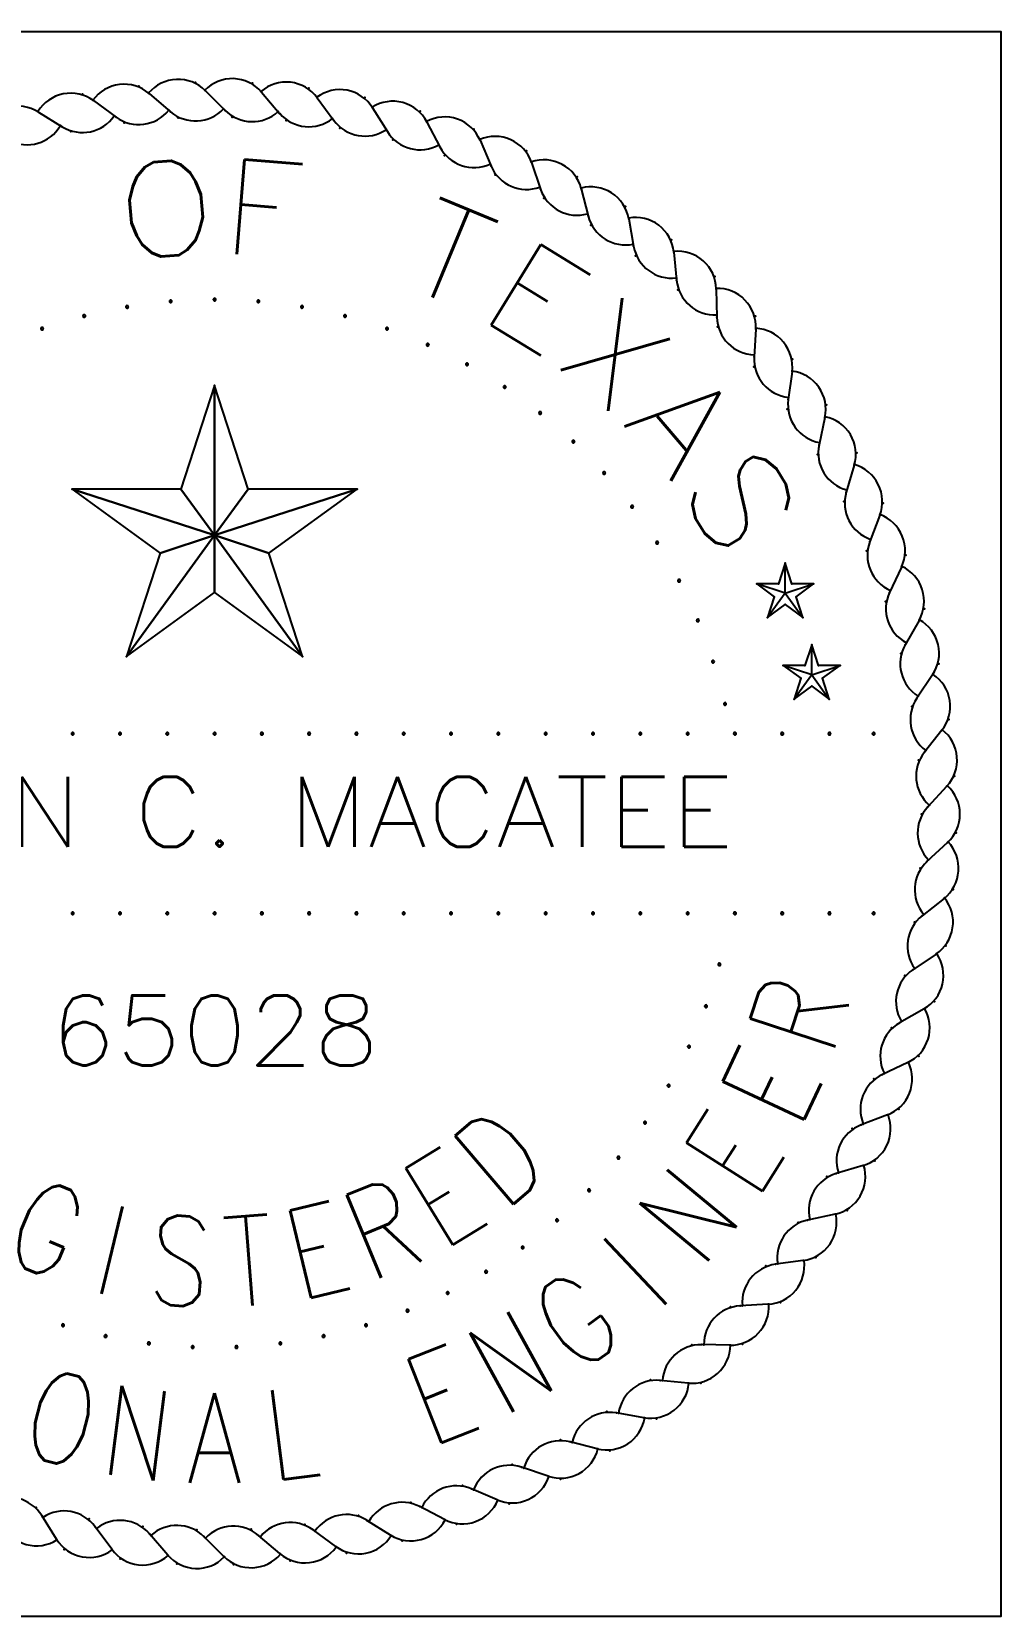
# Model space of a CAD drawing. Header units: inches. Extents: x 0 to 5400, y 0 to 3454.
# Drawn here: x 4148.8 to 4314.6, y 378.6 to 649.7 of the extents above; entities that cross this region are included whole.
import ezdxf
from ezdxf.enums import TextEntityAlignment as Align

# ---------------------------------------------------------------- set-up
doc = ezdxf.new("R2010")
doc.units = ezdxf.units.IN
doc.header["$MEASUREMENT"] = 0
doc.layers.add('SHEET', color=4, linetype='Continuous')
doc.styles.add('ROMANS', font='romans')
doc.styles.add('SIMPLEX', font='simplex')

msp = doc.modelspace()

# ---------------------------------------------------------------- linework, layer by layer
at = {"layer": 'SHEET', "color": 1, "linetype": 'Continuous'}
for p, q in [((4159.37, 637.91), (4163.23, 635.08)), ((4168.89, 639.13), (4172.53, 636.01)), ((4178.49, 639.62), (4181.88, 636.23)), ((4188.09, 639.37), (4191.21, 635.73)), ((4197.65, 638.39), (4200.48, 634.53)), ((4149.96, 635.96), (4154.03, 633.43)), ((4207.11, 636.68), (4209.63, 632.61)), ((4216.4, 634.25), (4218.61, 630)), ((4225.48, 631.12), (4227.36, 626.71)), ((4234.3, 627.3), (4235.83, 622.76)), ((4242.8, 622.82), (4243.98, 618.17)), ((4250.93, 617.7), (4251.75, 612.98)), ((4258.64, 611.97), (4259.1, 607.2)), ((4265.89, 605.67), (4265.99, 600.88)), ((4272.64, 598.83), (4272.37, 594.05)), ((4278.85, 591.5), (4278.21, 586.75)), ((4284.48, 583.71), (4283.47, 579.02)), ((4289.49, 575.52), (4288.13, 570.92)), ((4293.86, 566.96), (4292.15, 562.48)), ((4277.67, 558.76), (4276.52, 555.22)), ((4277.67, 553.63), (4277.67, 558.76)), ((4278.82, 555.22), (4277.67, 558.76)), ((4297.57, 558.1), (4295.52, 553.76)), ((4277.67, 553.63), (4272.8, 555.22)), ((4276.52, 555.22), (4272.8, 555.22)), ((4272.8, 555.22), (4275.81, 553.03)), ((4277.67, 553.63), (4274.66, 549.49)), ((4277.67, 553.63), (4282.54, 555.22)), ((4277.67, 553.63), (4280.68, 549.49)), ((4282.54, 555.22), (4278.82, 555.22)), ((4279.53, 553.03), (4282.54, 555.22)), ((4275.81, 553.03), (4274.66, 549.49)), ((4274.66, 549.49), (4277.67, 551.67)), ((4277.67, 551.67), (4280.68, 549.49)), ((4280.68, 549.49), (4279.53, 553.03)), ((4300.58, 548.97), (4298.21, 544.81)), ((4282.21, 544.79), (4281.06, 541.25)), ((4282.21, 539.67), (4282.21, 544.79)), ((4283.36, 541.25), (4282.21, 544.79)), ((4282.21, 539.67), (4277.33, 541.25)), ((4277.33, 541.25), (4280.34, 539.06)), ((4281.06, 541.25), (4277.33, 541.25)), ((4282.21, 539.67), (4279.19, 535.52)), ((4282.21, 539.67), (4287.08, 541.25)), ((4282.21, 539.67), (4285.22, 535.52)), ((4287.08, 541.25), (4283.36, 541.25)), ((4284.07, 539.06), (4287.08, 541.25)), ((4302.89, 539.65), (4300.2, 535.67)), ((4280.34, 539.06), (4279.19, 535.52)), ((4279.19, 535.52), (4282.21, 537.71)), ((4282.21, 537.71), (4285.22, 535.52)), ((4285.22, 535.52), (4284.07, 539.06)), ((4304.47, 530.17), (4301.49, 526.41)), ((4305.33, 520.6), (4302.07, 517.08)), ((4305.45, 510.99), (4301.93, 507.74)), ((4304.84, 501.41), (4301.08, 498.43)), ((4303.49, 491.89), (4299.52, 489.21)), ((4301.42, 482.51), (4297.25, 480.14)), ((4298.64, 473.32), (4294.3, 471.27)), ((4295.16, 464.36), (4290.68, 462.65)), ((4291, 455.7), (4286.41, 454.34)), ((4286.2, 447.38), (4281.51, 446.37)), ((4280.77, 439.45), (4276.02, 438.81)), ((4274.75, 431.96), (4269.97, 431.68)), ((4268.18, 424.95), (4263.39, 425.05)), ((4261.09, 418.47), (4256.32, 418.93)), ((4253.52, 412.55), (4248.8, 413.37)), ((4245.52, 407.23), (4240.88, 408.41)), ((4237.14, 402.53), (4232.6, 404.06)), ((4228.42, 398.49), (4224.01, 400.37)), ((4219.42, 395.13), (4215.17, 397.34)), ((4153.04, 391.74), (4150.52, 395.82)), ((4162.5, 390.03), (4159.67, 393.9)), ((4200.79, 390.52), (4196.92, 393.35)), ((4210.19, 392.47), (4206.12, 394.99)), ((4172.06, 389.05), (4168.94, 392.69)), ((4181.66, 388.81), (4178.27, 392.2)), ((4191.26, 389.3), (4187.62, 392.42))]:
    msp.add_line(p, q, dxfattribs=at)
at = {"layer": 'SHEET', "color": 4, "linetype": 'Continuous'}
for p, q in [((4180.08, 589.14), (4174.32, 571.44)), ((4185.83, 571.44), (4180.08, 589.14)), ((4180.08, 563.53), (4180.08, 589.14)), ((4155.71, 571.44), (4170.77, 560.5)), ((4174.32, 571.44), (4155.71, 571.44)), ((4180.08, 563.53), (4155.71, 571.44)), ((4174.32, 571.44), (4180.08, 563.53)), ((4185.83, 571.44), (4180.08, 563.53)), ((4180.08, 563.53), (4204.44, 571.44)), ((4204.44, 571.44), (4185.83, 571.44)), ((4189.38, 560.5), (4204.44, 571.44)), ((4180.08, 563.53), (4165.02, 542.8)), ((4170.77, 560.5), (4180.08, 563.53)), ((4180.08, 553.74), (4180.08, 563.53)), ((4189.38, 560.5), (4180.08, 563.53)), ((4180.08, 563.53), (4195.13, 542.8)), ((4170.77, 560.5), (4165.02, 542.8)), ((4195.13, 542.8), (4189.38, 560.5)), ((4165.02, 542.8), (4180.08, 553.74)), ((4180.08, 553.74), (4195.13, 542.8))]:
    msp.add_line(p, q, dxfattribs=at)
at = {"layer": 'SHEET', "color": 20, "linetype": 'Continuous', "flags": 128}
msp.add_lwpolyline([(4041.33, 649.7), (4041.33, 378.57), (4314.64, 378.57), (4314.64, 649.7), (4041.33, 649.7)], close=True, dxfattribs=at)
at = {"layer": 'SHEET', "color": 1, "linetype": 'Continuous', "flags": 128}
for points in [[(4164.91, 602.62), (4164.91, 602.62, 0.414214), (4165.12, 602.41), (4165.12, 602.41, 0.414214), (4165.34, 602.62), (4165.34, 602.62, 0.414214), (4165.12, 602.84), (4165.12, 602.84, 0.414214), (4164.91, 602.62), (4164.91, 602.62)], [(4172.36, 603.56), (4172.36, 603.56, 0.414214), (4172.57, 603.35), (4172.57, 603.35, 0.414214), (4172.79, 603.56), (4172.79, 603.56, 0.414214), (4172.57, 603.78), (4172.57, 603.78, 0.414214), (4172.36, 603.56), (4172.36, 603.56)], [(4179.86, 603.88), (4179.86, 603.88, 0.414214), (4180.08, 603.66), (4180.08, 603.66, 0.414214), (4180.29, 603.88), (4180.29, 603.88, 0.414214), (4180.08, 604.09), (4180.08, 604.09, 0.414214), (4179.86, 603.88), (4179.86, 603.88)], [(4187.36, 603.56), (4187.36, 603.56, 0.414214), (4187.58, 603.35), (4187.58, 603.35, 0.414214), (4187.79, 603.56), (4187.79, 603.56, 0.414214), (4187.58, 603.78), (4187.58, 603.78, 0.414214), (4187.36, 603.56), (4187.36, 603.56)], [(4194.81, 602.62), (4194.81, 602.62, 0.414214), (4195.03, 602.41), (4195.03, 602.41, 0.414214), (4195.24, 602.62), (4195.24, 602.62, 0.414214), (4195.03, 602.84), (4195.03, 602.84, 0.414214), (4194.81, 602.62), (4194.81, 602.62)], [(4157.56, 601.06), (4157.56, 601.06, 0.414214), (4157.78, 600.85), (4157.78, 600.85, 0.414214), (4157.99, 601.06), (4157.99, 601.06, 0.414214), (4157.78, 601.27), (4157.78, 601.27, 0.414214), (4157.56, 601.06), (4157.56, 601.06)], [(4202.16, 601.06), (4202.16, 601.06, 0.414214), (4202.37, 600.85), (4202.37, 600.85, 0.414214), (4202.59, 601.06), (4202.59, 601.06, 0.414214), (4202.37, 601.27), (4202.37, 601.27, 0.414214), (4202.16, 601.06), (4202.16, 601.06)], [(4150.37, 598.89), (4150.37, 598.89, 0.414214), (4150.59, 598.68), (4150.59, 598.68, 0.414214), (4150.8, 598.89), (4150.8, 598.89, 0.414214), (4150.59, 599.1), (4150.59, 599.1, 0.414214), (4150.37, 598.89), (4150.37, 598.89)], [(4209.35, 598.89), (4209.35, 598.89, 0.414214), (4209.56, 598.68), (4209.56, 598.68, 0.414214), (4209.78, 598.89), (4209.78, 598.89, 0.414214), (4209.56, 599.1), (4209.56, 599.1, 0.414214), (4209.35, 598.89), (4209.35, 598.89)], [(4216.33, 596.13), (4216.33, 596.13, 0.414214), (4216.54, 595.91), (4216.54, 595.91, 0.414214), (4216.76, 596.13), (4216.76, 596.13, 0.414214), (4216.54, 596.34), (4216.54, 596.34, 0.414214), (4216.33, 596.13), (4216.33, 596.13)], [(4223.06, 592.79), (4223.06, 592.79, 0.414214), (4223.27, 592.57), (4223.27, 592.57, 0.414214), (4223.48, 592.79), (4223.48, 592.79, 0.414214), (4223.27, 593), (4223.27, 593, 0.414214), (4223.06, 592.79), (4223.06, 592.79)], [(4229.48, 588.9), (4229.48, 588.9, 0.414214), (4229.69, 588.68), (4229.69, 588.68, 0.414214), (4229.91, 588.9), (4229.91, 588.9, 0.414214), (4229.69, 589.11), (4229.69, 589.11, 0.414214), (4229.48, 588.9), (4229.48, 588.9)], [(4235.56, 584.48), (4235.56, 584.48, 0.414214), (4235.77, 584.27), (4235.77, 584.27, 0.414214), (4235.98, 584.48), (4235.98, 584.48, 0.414214), (4235.77, 584.7), (4235.77, 584.7, 0.414214), (4235.56, 584.48), (4235.56, 584.48)], [(4241.24, 579.58), (4241.24, 579.58, 0.414214), (4241.45, 579.36), (4241.45, 579.36, 0.414214), (4241.67, 579.58), (4241.67, 579.58, 0.414214), (4241.45, 579.79), (4241.45, 579.79, 0.414214), (4241.24, 579.58), (4241.24, 579.58)], [(4246.5, 574.21), (4246.5, 574.21, 0.414214), (4246.71, 574), (4246.71, 574, 0.414214), (4246.92, 574.21), (4246.92, 574.21, 0.414214), (4246.71, 574.42), (4246.71, 574.42, 0.414214), (4246.5, 574.21), (4246.5, 574.21)], [(4251.28, 568.42), (4251.28, 568.42, 0.414214), (4251.5, 568.21), (4251.5, 568.21, 0.414214), (4251.71, 568.42), (4251.71, 568.42, 0.414214), (4251.5, 568.64), (4251.5, 568.64, 0.414214), (4251.28, 568.42), (4251.28, 568.42)], [(4255.57, 562.26), (4255.57, 562.26, 0.414214), (4255.78, 562.04), (4255.78, 562.04, 0.414214), (4255.99, 562.26), (4255.99, 562.26, 0.414214), (4255.78, 562.47), (4255.78, 562.47, 0.414214), (4255.57, 562.26), (4255.57, 562.26)], [(4259.32, 555.75), (4259.32, 555.75, 0.414214), (4259.54, 555.54), (4259.54, 555.54, 0.414214), (4259.75, 555.75), (4259.75, 555.75, 0.414214), (4259.54, 555.97), (4259.54, 555.97, 0.414214), (4259.32, 555.75), (4259.32, 555.75)], [(4262.52, 548.96), (4262.52, 548.96, 0.414214), (4262.73, 548.75), (4262.73, 548.75, 0.414214), (4262.95, 548.96), (4262.95, 548.96, 0.414214), (4262.73, 549.17), (4262.73, 549.17, 0.414214), (4262.52, 548.96), (4262.52, 548.96)], [(4265.14, 541.92), (4265.14, 541.92, 0.414214), (4265.35, 541.71), (4265.35, 541.71, 0.414214), (4265.56, 541.92), (4265.56, 541.92, 0.414214), (4265.35, 542.13), (4265.35, 542.13, 0.414214), (4265.14, 541.92), (4265.14, 541.92)], [(4267.16, 534.69), (4267.16, 534.69, 0.414214), (4267.37, 534.47), (4267.37, 534.47, 0.414214), (4267.58, 534.69), (4267.58, 534.69, 0.414214), (4267.37, 534.9), (4267.37, 534.9, 0.414214), (4267.16, 534.69), (4267.16, 534.69)], [(4155.59, 529.58), (4155.59, 529.58, 0.414214), (4155.8, 529.37), (4155.8, 529.37, 0.414214), (4156.02, 529.58), (4156.02, 529.58, 0.414214), (4155.8, 529.8), (4155.8, 529.8, 0.414214), (4155.59, 529.58), (4155.59, 529.58)], [(4163.68, 529.58), (4163.68, 529.58, 0.414214), (4163.89, 529.37), (4163.89, 529.37, 0.414214), (4164.11, 529.58), (4164.11, 529.58, 0.414214), (4163.89, 529.8), (4163.89, 529.8, 0.414214), (4163.68, 529.58), (4163.68, 529.58)], [(4171.77, 529.58), (4171.77, 529.58, 0.414214), (4171.98, 529.37), (4171.98, 529.37, 0.414214), (4172.2, 529.58), (4172.2, 529.58, 0.414214), (4171.98, 529.8), (4171.98, 529.8, 0.414214), (4171.77, 529.58), (4171.77, 529.58)], [(4179.86, 529.58), (4179.86, 529.58, 0.414214), (4180.08, 529.37), (4180.08, 529.37, 0.414214), (4180.29, 529.58), (4180.29, 529.58, 0.414214), (4180.08, 529.8), (4180.08, 529.8, 0.414214), (4179.86, 529.58), (4179.86, 529.58)], [(4187.95, 529.58), (4187.95, 529.58, 0.414214), (4188.17, 529.37), (4188.17, 529.37, 0.414214), (4188.38, 529.58), (4188.38, 529.58, 0.414214), (4188.17, 529.8), (4188.17, 529.8, 0.414214), (4187.95, 529.58), (4187.95, 529.58)], [(4196.04, 529.58), (4196.04, 529.58, 0.414214), (4196.26, 529.37), (4196.26, 529.37, 0.414214), (4196.47, 529.58), (4196.47, 529.58, 0.414214), (4196.26, 529.8), (4196.26, 529.8, 0.414214), (4196.04, 529.58), (4196.04, 529.58)], [(4204.13, 529.58), (4204.13, 529.58, 0.414214), (4204.35, 529.37), (4204.35, 529.37, 0.414214), (4204.56, 529.58), (4204.56, 529.58, 0.414214), (4204.35, 529.8), (4204.35, 529.8, 0.414214), (4204.13, 529.58), (4204.13, 529.58)], [(4212.22, 529.58), (4212.22, 529.58, 0.414214), (4212.44, 529.37), (4212.44, 529.37, 0.414214), (4212.65, 529.58), (4212.65, 529.58, 0.414214), (4212.44, 529.8), (4212.44, 529.8, 0.414214), (4212.22, 529.58), (4212.22, 529.58)], [(4220.31, 529.58), (4220.31, 529.58, 0.414214), (4220.53, 529.37), (4220.53, 529.37, 0.414214), (4220.74, 529.58), (4220.74, 529.58, 0.414214), (4220.53, 529.8), (4220.53, 529.8, 0.414214), (4220.31, 529.58), (4220.31, 529.58)], [(4228.41, 529.58), (4228.41, 529.58, 0.414214), (4228.62, 529.37), (4228.62, 529.37, 0.414214), (4228.83, 529.58), (4228.83, 529.58, 0.414214), (4228.62, 529.8), (4228.62, 529.8, 0.414214), (4228.41, 529.58), (4228.41, 529.58)], [(4236.5, 529.58), (4236.5, 529.58, 0.414214), (4236.71, 529.37), (4236.71, 529.37, 0.414214), (4236.92, 529.58), (4236.92, 529.58, 0.414214), (4236.71, 529.8), (4236.71, 529.8, 0.414214), (4236.5, 529.58), (4236.5, 529.58)], [(4244.59, 529.58), (4244.59, 529.58, 0.414214), (4244.8, 529.37), (4244.8, 529.37, 0.414214), (4245.01, 529.58), (4245.01, 529.58, 0.414214), (4244.8, 529.8), (4244.8, 529.8, 0.414214), (4244.59, 529.58), (4244.59, 529.58)], [(4252.68, 529.58), (4252.68, 529.58, 0.414214), (4252.89, 529.37), (4252.89, 529.37, 0.414214), (4253.1, 529.58), (4253.1, 529.58, 0.414214), (4252.89, 529.8), (4252.89, 529.8, 0.414214), (4252.68, 529.58), (4252.68, 529.58)], [(4260.77, 529.58), (4260.77, 529.58, 0.414214), (4260.98, 529.37), (4260.98, 529.37, 0.414214), (4261.19, 529.58), (4261.19, 529.58, 0.414214), (4260.98, 529.8), (4260.98, 529.8, 0.414214), (4260.77, 529.58), (4260.77, 529.58)], [(4268.86, 529.58), (4268.86, 529.58, 0.414214), (4269.07, 529.37), (4269.07, 529.37, 0.414214), (4269.28, 529.58), (4269.28, 529.58, 0.414214), (4269.07, 529.8), (4269.07, 529.8, 0.414214), (4268.86, 529.58), (4268.86, 529.58)], [(4276.95, 529.58), (4276.95, 529.58, 0.414214), (4277.16, 529.37), (4277.16, 529.37, 0.414214), (4277.38, 529.58), (4277.38, 529.58, 0.414214), (4277.16, 529.8), (4277.16, 529.8, 0.414214), (4276.95, 529.58), (4276.95, 529.58)], [(4285.04, 529.58), (4285.04, 529.58, 0.414214), (4285.25, 529.37), (4285.25, 529.37, 0.414214), (4285.47, 529.58), (4285.47, 529.58, 0.414214), (4285.25, 529.8), (4285.25, 529.8, 0.414214), (4285.04, 529.58), (4285.04, 529.58)], [(4292.58, 529.58), (4292.58, 529.58, 0.414214), (4292.8, 529.37), (4292.8, 529.37, 0.414214), (4293.01, 529.58), (4293.01, 529.58, 0.414214), (4292.8, 529.8), (4292.8, 529.8, 0.414214), (4292.58, 529.58), (4292.58, 529.58)], [(4155.59, 498.84), (4155.59, 498.84, 0.414214), (4155.8, 498.63), (4155.8, 498.63, 0.414214), (4156.02, 498.84), (4156.02, 498.84, 0.414214), (4155.8, 499.06), (4155.8, 499.06, 0.414214), (4155.59, 498.84), (4155.59, 498.84)], [(4163.68, 498.84), (4163.68, 498.84, 0.414214), (4163.89, 498.63), (4163.89, 498.63, 0.414214), (4164.11, 498.84), (4164.11, 498.84, 0.414214), (4163.89, 499.06), (4163.89, 499.06, 0.414214), (4163.68, 498.84), (4163.68, 498.84)], [(4171.77, 498.84), (4171.77, 498.84, 0.414214), (4171.98, 498.63), (4171.98, 498.63, 0.414214), (4172.2, 498.84), (4172.2, 498.84, 0.414214), (4171.98, 499.06), (4171.98, 499.06, 0.414214), (4171.77, 498.84), (4171.77, 498.84)], [(4179.86, 498.84), (4179.86, 498.84, 0.414214), (4180.08, 498.63), (4180.08, 498.63, 0.414214), (4180.29, 498.84), (4180.29, 498.84, 0.414214), (4180.08, 499.06), (4180.08, 499.06, 0.414214), (4179.86, 498.84), (4179.86, 498.84)], [(4187.95, 498.84), (4187.95, 498.84, 0.414214), (4188.17, 498.63), (4188.17, 498.63, 0.414214), (4188.38, 498.84), (4188.38, 498.84, 0.414214), (4188.17, 499.06), (4188.17, 499.06, 0.414214), (4187.95, 498.84), (4187.95, 498.84)], [(4196.04, 498.84), (4196.04, 498.84, 0.414214), (4196.26, 498.63), (4196.26, 498.63, 0.414214), (4196.47, 498.84), (4196.47, 498.84, 0.414214), (4196.26, 499.06), (4196.26, 499.06, 0.414214), (4196.04, 498.84), (4196.04, 498.84)], [(4204.13, 498.84), (4204.13, 498.84, 0.414214), (4204.35, 498.63), (4204.35, 498.63, 0.414214), (4204.56, 498.84), (4204.56, 498.84, 0.414214), (4204.35, 499.06), (4204.35, 499.06, 0.414214), (4204.13, 498.84), (4204.13, 498.84)], [(4212.22, 498.84), (4212.22, 498.84, 0.414214), (4212.44, 498.63), (4212.44, 498.63, 0.414214), (4212.65, 498.84), (4212.65, 498.84, 0.414214), (4212.44, 499.06), (4212.44, 499.06, 0.414214), (4212.22, 498.84), (4212.22, 498.84)], [(4220.31, 498.84), (4220.31, 498.84, 0.414214), (4220.53, 498.63), (4220.53, 498.63, 0.414214), (4220.74, 498.84), (4220.74, 498.84, 0.414214), (4220.53, 499.06), (4220.53, 499.06, 0.414214), (4220.31, 498.84), (4220.31, 498.84)], [(4228.41, 498.84), (4228.41, 498.84, 0.414214), (4228.62, 498.63), (4228.62, 498.63, 0.414214), (4228.83, 498.84), (4228.83, 498.84, 0.414214), (4228.62, 499.06), (4228.62, 499.06, 0.414214), (4228.41, 498.84), (4228.41, 498.84)], [(4236.5, 498.84), (4236.5, 498.84, 0.414214), (4236.71, 498.63), (4236.71, 498.63, 0.414214), (4236.92, 498.84), (4236.92, 498.84, 0.414214), (4236.71, 499.06), (4236.71, 499.06, 0.414214), (4236.5, 498.84), (4236.5, 498.84)], [(4244.59, 498.84), (4244.59, 498.84, 0.414214), (4244.8, 498.63), (4244.8, 498.63, 0.414214), (4245.01, 498.84), (4245.01, 498.84, 0.414214), (4244.8, 499.06), (4244.8, 499.06, 0.414214), (4244.59, 498.84), (4244.59, 498.84)], [(4252.68, 498.84), (4252.68, 498.84, 0.414214), (4252.89, 498.63), (4252.89, 498.63, 0.414214), (4253.1, 498.84), (4253.1, 498.84, 0.414214), (4252.89, 499.06), (4252.89, 499.06, 0.414214), (4252.68, 498.84), (4252.68, 498.84)], [(4260.77, 498.84), (4260.77, 498.84, 0.414214), (4260.98, 498.63), (4260.98, 498.63, 0.414214), (4261.19, 498.84), (4261.19, 498.84, 0.414214), (4260.98, 499.06), (4260.98, 499.06, 0.414214), (4260.77, 498.84), (4260.77, 498.84)], [(4268.86, 498.84), (4268.86, 498.84, 0.414214), (4269.07, 498.63), (4269.07, 498.63, 0.414214), (4269.28, 498.84), (4269.28, 498.84, 0.414214), (4269.07, 499.06), (4269.07, 499.06, 0.414214), (4268.86, 498.84), (4268.86, 498.84)], [(4276.95, 498.84), (4276.95, 498.84, 0.414214), (4277.16, 498.63), (4277.16, 498.63, 0.414214), (4277.38, 498.84), (4277.38, 498.84, 0.414214), (4277.16, 499.06), (4277.16, 499.06, 0.414214), (4276.95, 498.84), (4276.95, 498.84)], [(4285.04, 498.84), (4285.04, 498.84, 0.414214), (4285.25, 498.63), (4285.25, 498.63, 0.414214), (4285.47, 498.84), (4285.47, 498.84, 0.414214), (4285.25, 499.06), (4285.25, 499.06, 0.414214), (4285.04, 498.84), (4285.04, 498.84)], [(4292.58, 498.84), (4292.58, 498.84, 0.414214), (4292.8, 498.63), (4292.8, 498.63, 0.414214), (4293.01, 498.84), (4293.01, 498.84, 0.414214), (4292.8, 499.06), (4292.8, 499.06, 0.414214), (4292.58, 498.84), (4292.58, 498.84)], [(4266.22, 490.1), (4266.22, 490.1, 0.414214), (4266.44, 489.89), (4266.44, 489.89, 0.414214), (4266.65, 490.1), (4266.65, 490.1, 0.414214), (4266.44, 490.31), (4266.44, 490.31, 0.414214), (4266.22, 490.1), (4266.22, 490.1)], [(4263.9, 482.96), (4263.9, 482.96, 0.414214), (4264.12, 482.75), (4264.12, 482.75, 0.414214), (4264.33, 482.96), (4264.33, 482.96, 0.414214), (4264.12, 483.17), (4264.12, 483.17, 0.414214), (4263.9, 482.96), (4263.9, 482.96)], [(4260.99, 476.04), (4260.99, 476.04, 0.414214), (4261.21, 475.82), (4261.21, 475.82, 0.414214), (4261.42, 476.04), (4261.42, 476.04, 0.414214), (4261.21, 476.25), (4261.21, 476.25, 0.414214), (4260.99, 476.04), (4260.99, 476.04)], [(4257.51, 469.38), (4257.51, 469.38, 0.414214), (4257.73, 469.17), (4257.73, 469.17, 0.414214), (4257.94, 469.38), (4257.94, 469.38, 0.414214), (4257.73, 469.59), (4257.73, 469.59, 0.414214), (4257.51, 469.38), (4257.51, 469.38)], [(4253.49, 463.04), (4253.49, 463.04, 0.414214), (4253.7, 462.83), (4253.7, 462.83, 0.414214), (4253.92, 463.04), (4253.92, 463.04, 0.414214), (4253.7, 463.25), (4253.7, 463.25, 0.414214), (4253.49, 463.04), (4253.49, 463.04)], [(4248.95, 457.06), (4248.95, 457.06, 0.414214), (4249.16, 456.85), (4249.16, 456.85, 0.414214), (4249.38, 457.06), (4249.38, 457.06, 0.414214), (4249.16, 457.27), (4249.16, 457.27, 0.414214), (4248.95, 457.06), (4248.95, 457.06)], [(4243.92, 451.48), (4243.92, 451.48, 0.414214), (4244.14, 451.26), (4244.14, 451.26, 0.414214), (4244.35, 451.48), (4244.35, 451.48, 0.414214), (4244.14, 451.69), (4244.14, 451.69, 0.414214), (4243.92, 451.48), (4243.92, 451.48)], [(4238.45, 446.34), (4238.45, 446.34, 0.414214), (4238.66, 446.12), (4238.66, 446.12, 0.414214), (4238.88, 446.34), (4238.88, 446.34, 0.414214), (4238.66, 446.55), (4238.66, 446.55, 0.414214), (4238.45, 446.34), (4238.45, 446.34)], [(4232.57, 441.67), (4232.57, 441.67, 0.414214), (4232.78, 441.46), (4232.78, 441.46, 0.414214), (4232.99, 441.67), (4232.99, 441.67, 0.414214), (4232.78, 441.89), (4232.78, 441.89, 0.414214), (4232.57, 441.67), (4232.57, 441.67)], [(4226.31, 437.52), (4226.31, 437.52, 0.414214), (4226.52, 437.3), (4226.52, 437.3, 0.414214), (4226.74, 437.52), (4226.74, 437.52, 0.414214), (4226.52, 437.73), (4226.52, 437.73, 0.414214), (4226.31, 437.52), (4226.31, 437.52)], [(4219.73, 433.9), (4219.73, 433.9, 0.414214), (4219.94, 433.69), (4219.94, 433.69, 0.414214), (4220.16, 433.9), (4220.16, 433.9, 0.414214), (4219.94, 434.11), (4219.94, 434.11, 0.414214), (4219.73, 433.9), (4219.73, 433.9)], [(4153.95, 428.38), (4153.95, 428.38, 0.414214), (4154.16, 428.16), (4154.16, 428.16, 0.414214), (4154.37, 428.38), (4154.37, 428.38, 0.414214), (4154.16, 428.59), (4154.16, 428.59, 0.414214), (4153.95, 428.38), (4153.95, 428.38)], [(4205.78, 428.38), (4205.78, 428.38, 0.414214), (4205.99, 428.16), (4205.99, 428.16, 0.414214), (4206.2, 428.38), (4206.2, 428.38, 0.414214), (4205.99, 428.59), (4205.99, 428.59, 0.414214), (4205.78, 428.38), (4205.78, 428.38)], [(4212.87, 430.85), (4212.87, 430.85, 0.414214), (4213.08, 430.63), (4213.08, 430.63, 0.414214), (4213.3, 430.85), (4213.3, 430.85, 0.414214), (4213.08, 431.06), (4213.08, 431.06, 0.414214), (4212.87, 430.85), (4212.87, 430.85)], [(4161.22, 426.51), (4161.22, 426.51, 0.414214), (4161.43, 426.29), (4161.43, 426.29, 0.414214), (4161.65, 426.51), (4161.65, 426.51, 0.414214), (4161.43, 426.72), (4161.43, 426.72, 0.414214), (4161.22, 426.51), (4161.22, 426.51)], [(4198.5, 426.51), (4198.5, 426.51, 0.414214), (4198.72, 426.29), (4198.72, 426.29, 0.414214), (4198.93, 426.51), (4198.93, 426.51, 0.414214), (4198.72, 426.72), (4198.72, 426.72, 0.414214), (4198.5, 426.51), (4198.5, 426.51)], [(4168.62, 425.26), (4168.62, 425.26, 0.414214), (4168.84, 425.04), (4168.84, 425.04, 0.414214), (4169.05, 425.26), (4169.05, 425.26, 0.414214), (4168.84, 425.47), (4168.84, 425.47, 0.414214), (4168.62, 425.26), (4168.62, 425.26)], [(4176.11, 424.63), (4176.11, 424.63, 0.414214), (4176.32, 424.41), (4176.32, 424.41, 0.414214), (4176.53, 424.63), (4176.53, 424.63, 0.414214), (4176.32, 424.84), (4176.32, 424.84, 0.414214), (4176.11, 424.63), (4176.11, 424.63)], [(4183.62, 424.63), (4183.62, 424.63, 0.414214), (4183.83, 424.41), (4183.83, 424.41, 0.414214), (4184.04, 424.63), (4184.04, 424.63, 0.414214), (4183.83, 424.84), (4183.83, 424.84, 0.414214), (4183.62, 424.63), (4183.62, 424.63)], [(4191.1, 425.26), (4191.1, 425.26, 0.414214), (4191.31, 425.04), (4191.31, 425.04, 0.414214), (4191.53, 425.26), (4191.53, 425.26, 0.414214), (4191.31, 425.47), (4191.31, 425.47, 0.414214), (4191.1, 425.26), (4191.1, 425.26)]]:
    msp.add_lwpolyline(points, format="xyb", close=True, dxfattribs=at)
at = {"layer": 'SHEET', "color": 4, "linetype": 'Continuous', "flags": 128}
for points in [[(4180.08, 563.53), (4185.83, 571.44), (4180.08, 589.14), (4180.08, 563.53)], [(4180.08, 563.53), (4174.32, 571.44), (4155.71, 571.44), (4180.08, 563.53)], [(4180.08, 563.53), (4189.38, 560.5), (4204.44, 571.44), (4180.08, 563.53)], [(4180.08, 563.53), (4170.77, 560.5), (4165.02, 542.8), (4180.08, 563.53)], [(4180.08, 563.53), (4180.08, 553.74), (4195.13, 542.8), (4180.08, 563.53)]]:
    msp.add_lwpolyline(points, close=True, dxfattribs=at)
at = {"layer": 'SHEET', "color": 1, "linetype": 'Continuous'}
for centre, start, end in [((4164.61, 634.13), 49.3902, 144.2404), ((4173.83, 634.97), 45, 139.8502), ((4183.1, 635.09), 40.6098, 135.4599), ((4192.34, 634.5), 36.2195, 131.0697), ((4155.48, 632.6), 53.7805, 148.6307), ((4201.51, 633.21), 31.8293, 126.6795), ((4210.56, 631.22), 27.439, 122.2892), ((4146.48, 630.37), 58.1707, 153.0209), ((4157.5, 639.03), 238.1707, 325.5185), ((4167.12, 640.39), 233.7805, 321.1282), ((4176.82, 641.01), 229.3902, 316.738), ((4186.54, 640.89), 225, 312.3477), ((4196.21, 640.02), 220.6098, 307.9575), ((4205.8, 638.42), 216.2195, 303.5673), ((4219.43, 628.54), 23.0488, 117.899), ((4148.01, 636.93), 242.561, 329.9087), ((4215.23, 636.08), 211.8293, 299.177), ((4228.06, 625.2), 18.6585, 113.5087), ((4224.45, 633.03), 207.439, 294.7868), ((4233.42, 629.29), 203.0488, 290.3965), ((4236.42, 621.2), 14.2683, 109.1185), ((4242.07, 624.87), 198.6585, 286.0063), ((4244.44, 616.57), 9.878, 104.7282), ((4250.36, 619.8), 194.2683, 281.616), ((4252.09, 611.34), 5.4878, 100.338), ((4258.24, 614.11), 189.878, 277.2258), ((4259.31, 605.55), 1.0976, 95.9478), ((4265.65, 607.83), 185.4878, 272.8356), ((4266.07, 599.21), 356.7073, 91.5575), ((4272.57, 601), 181.0976, 268.4453), ((4272.33, 592.38), 352.3171, 87.1673), ((4278.94, 593.67), 176.7073, 264.0551), ((4278.04, 585.09), 347.9268, 82.777), ((4284.73, 585.87), 172.3171, 259.6648), ((4283.18, 577.38), 343.5366, 78.3868), ((4289.91, 577.65), 167.9268, 255.2746), ((4287.71, 569.3), 339.1463, 73.9965), ((4294.44, 569.05), 163.5366, 250.8843), ((4291.61, 560.9), 334.7561, 69.6063), ((4298.31, 560.14), 159.1463, 246.4941), ((4294.86, 552.23), 330.3659, 65.216), ((4301.48, 550.95), 154.7561, 242.1038), ((4297.43, 543.33), 325.9756, 60.8258), ((4303.93, 541.55), 150.3659, 237.7136), ((4299.32, 534.26), 321.5854, 56.4356), ((4305.66, 531.99), 145.9756, 233.3234), ((4300.5, 525.07), 317.1951, 52.0453), ((4306.65, 522.32), 141.5854, 228.9331), ((4300.98, 515.82), 312.8049, 47.6551), ((4306.9, 512.61), 137.1951, 224.5429), ((4300.75, 506.56), 308.4146, 43.2648), ((4306.41, 502.91), 132.8049, 220.1526), ((4299.81, 497.35), 304.0244, 38.8746), ((4305.17, 493.27), 128.4146, 215.7624), ((4298.16, 488.23), 299.6341, 34.4843), ((4303.2, 483.75), 124.0244, 211.3721), ((4300.51, 474.42), 119.6341, 206.9819), ((4295.83, 479.27), 295.2439, 30.0941), ((4292.81, 470.51), 290.8537, 25.7039), ((4297.11, 465.32), 115.2439, 202.5916), ((4289.14, 462.01), 286.4634, 21.3136), ((4293.02, 456.5), 110.8537, 198.2014), ((4284.82, 453.81), 282.0732, 16.9234), ((4288.27, 448.02), 106.4634, 193.8112), ((4279.89, 445.97), 277.6829, 12.5331), ((4282.89, 439.94), 102.0732, 189.4209), ((4274.38, 438.53), 273.2927, 8.1429), ((4276.9, 432.28), 97.6829, 185.0307), ((4270.35, 425.11), 93.2927, 180.6404), ((4268.31, 431.54), 268.9024, 3.7526), ((4263.26, 418.46), 88.9024, 176.2502), ((4261.72, 425.02), 264.5122, 359.3624), ((4255.69, 412.38), 84.5122, 171.8599), ((4254.65, 419.04), 260.122, 354.9721), ((4247.67, 406.89), 80.122, 167.4697), ((4247.15, 413.61), 255.7317, 350.5819), ((4239.25, 402.03), 75.7317, 163.0795), ((4239.25, 408.77), 251.3415, 346.1917), ((4230.49, 397.83), 71.3415, 158.6892), ((4231, 404.55), 246.9512, 341.8014), ((4144.92, 392.34), 31.8293, 119.177), ((4221.44, 394.31), 66.9512, 154.299), ((4154.35, 390.01), 36.2195, 123.5673), ((4202.65, 389.4), 58.1707, 145.5185), ((4212.14, 391.49), 62.561, 149.9087), ((4222.46, 400.97), 242.561, 337.4112), ((4149.59, 397.21), 207.439, 302.2892), ((4163.94, 388.41), 40.6098, 127.9575), ((4173.62, 387.54), 45, 132.3477), ((4183.33, 387.42), 49.3902, 136.738), ((4193.03, 388.04), 53.7805, 141.1282), ((4213.67, 398.06), 238.1707, 333.0209), ((4158.64, 395.22), 211.8293, 306.6795), ((4195.54, 394.29), 229.3902, 324.2404), ((4204.68, 395.83), 233.7805, 328.6307), ((4167.81, 393.92), 216.2195, 311.0697), ((4177.05, 393.34), 220.6098, 315.4599), ((4186.32, 393.46), 225, 319.8502)]:
    msp.add_arc(centre, 6.58, start, end, dxfattribs=at)
for p in [(4167.12, 640.39), (4176.82, 641.01), (4186.54, 640.89), (4196.21, 640.02), (4157.5, 639.03), (4159.27, 637.98), (4159.37, 637.91), (4159.37, 637.91), (4168.8, 639.21), (4168.89, 639.13), (4168.89, 639.13), (4178.4, 639.71), (4178.49, 639.62), (4178.49, 639.62), (4188.02, 639.47), (4188.09, 639.37), (4188.09, 639.37), (4197.58, 638.49), (4197.65, 638.39), (4197.65, 638.39), (4205.8, 638.42), (4149.85, 636.03), (4149.96, 635.96), (4149.96, 635.96), (4162.93, 635.3), (4163.23, 635.08), (4163.23, 635.08), (4172.25, 636.26), (4172.53, 636.01), (4172.53, 636.01), (4173.83, 634.97), (4181.61, 636.5), (4181.88, 636.23), (4181.88, 636.23), (4183.1, 635.09), (4190.97, 636.02), (4191.21, 635.73), (4191.21, 635.73), (4192.34, 634.5), (4200.26, 634.83), (4200.48, 634.53), (4200.48, 634.53), (4207.04, 636.79), (4207.11, 636.68), (4207.11, 636.68), (4215.23, 636.08), (4153.71, 633.63), (4154.03, 633.43), (4154.03, 633.43), (4155.48, 632.6), (4164.61, 634.13), (4201.51, 633.21), (4209.44, 632.93), (4209.63, 632.61), (4209.63, 632.61), (4216.35, 634.36), (4216.4, 634.25), (4216.4, 634.25), (4224.45, 633.03), (4210.56, 631.22), (4218.44, 630.33), (4218.61, 630), (4218.61, 630), (4225.44, 631.23), (4225.48, 631.12), (4225.48, 631.12), (4233.42, 629.29), (4219.43, 628.54), (4227.21, 627.06), (4227.36, 626.71), (4227.36, 626.71), (4234.26, 627.42), (4234.3, 627.3), (4234.3, 627.3), (4228.06, 625.2), (4242.07, 624.87), (4235.71, 623.12), (4235.83, 622.76), (4235.83, 622.76), (4236.42, 621.2), (4242.77, 622.94), (4242.8, 622.82), (4242.8, 622.82), (4243.89, 618.54), (4250.36, 619.8), (4243.98, 618.17), (4243.98, 618.17), (4244.44, 616.57), (4250.91, 617.82), (4250.93, 617.7), (4250.93, 617.7), (4251.69, 613.35), (4251.75, 612.98), (4251.75, 612.98), (4258.24, 614.11), (4252.09, 611.34), (4258.63, 612.09), (4258.64, 611.97), (4258.64, 611.97), (4259.06, 607.58), (4265.65, 607.83), (4259.1, 607.2), (4259.1, 607.2), (4259.31, 605.55), (4265.89, 605.79), (4265.89, 605.67), (4265.89, 605.67), (4265.98, 601.25), (4265.99, 600.88), (4265.99, 600.88), (4266.07, 599.21), (4272.57, 601), (4272.64, 598.83), (4272.64, 598.83), (4272.65, 598.95), (4272.37, 594.05), (4272.37, 594.05), (4272.39, 594.42), (4272.33, 592.38), (4278.85, 591.5), (4278.85, 591.5), (4278.87, 591.62), (4278.94, 593.67), (4278.21, 586.75), (4278.21, 586.75), (4278.26, 587.12), (4284.73, 585.87), (4278.04, 585.09), (4284.48, 583.71), (4284.48, 583.71), (4284.5, 583.83), (4283.47, 579.02), (4283.47, 579.02), (4283.55, 579.39), (4289.91, 577.65), (4283.18, 577.38), (4289.49, 575.52), (4289.49, 575.52), (4289.52, 575.63), (4288.13, 570.92), (4288.13, 570.92), (4288.24, 571.28), (4287.71, 569.3), (4293.86, 566.96), (4293.86, 566.96), (4293.9, 567.07), (4294.44, 569.05), (4292.15, 562.48), (4292.15, 562.48), (4292.29, 562.83), (4277.67, 558.76), (4277.67, 558.76), (4277.67, 558.76), (4291.61, 560.9), (4298.31, 560.14), (4297.57, 558.1), (4297.57, 558.1), (4297.62, 558.21), (4272.8, 555.22), (4272.8, 555.22), (4272.8, 555.22), (4276.52, 555.22), (4276.52, 555.22), (4277.67, 553.63), (4277.67, 553.63), (4277.67, 553.63), (4277.67, 553.63), (4277.67, 553.63), (4278.82, 555.22), (4278.82, 555.22), (4282.54, 555.22), (4282.54, 555.22), (4282.54, 555.22), (4295.52, 553.76), (4295.52, 553.76), (4295.68, 554.1), (4275.81, 553.03), (4275.81, 553.03), (4277.67, 551.67), (4277.67, 551.67), (4279.53, 553.03), (4279.53, 553.03), (4294.86, 552.23), (4301.48, 550.95), (4274.66, 549.49), (4274.66, 549.49), (4280.68, 549.49), (4280.68, 549.49), (4280.68, 549.49), (4300.58, 548.97), (4300.58, 548.97), (4300.64, 549.08), (4298.4, 545.13), (4282.21, 544.79), (4282.21, 544.79), (4282.21, 544.79), (4297.43, 543.33), (4298.21, 544.81), (4298.21, 544.81), (4277.33, 541.25), (4277.33, 541.25), (4277.33, 541.25), (4281.06, 541.25), (4281.06, 541.25), (4282.21, 539.67), (4282.21, 539.67), (4282.21, 539.67), (4282.21, 539.67), (4282.21, 539.67), (4283.36, 541.25), (4283.36, 541.25), (4287.08, 541.25), (4287.08, 541.25), (4302.89, 539.65), (4302.89, 539.65), (4302.95, 539.75), (4303.93, 541.55), (4280.34, 539.06), (4280.34, 539.06), (4282.21, 537.71), (4282.21, 537.71), (4284.07, 539.06), (4284.07, 539.06), (4279.19, 535.52), (4279.19, 535.52), (4279.19, 535.52), (4285.22, 535.52), (4285.22, 535.52), (4299.32, 534.26), (4300.2, 535.67), (4300.2, 535.67), (4300.42, 535.98), (4305.66, 531.99), (4304.47, 530.17), (4304.47, 530.17), (4304.55, 530.27), (4301.49, 526.41), (4301.49, 526.41), (4301.73, 526.71), (4300.5, 525.07), (4305.33, 520.6), (4305.33, 520.6), (4305.41, 520.69), (4306.65, 522.32), (4300.98, 515.82), (4302.07, 517.08), (4302.07, 517.08), (4302.33, 517.36), (4306.9, 512.61), (4305.45, 510.99), (4305.45, 510.99), (4305.54, 511.08), (4301.93, 507.74), (4301.93, 507.74), (4302.21, 507.99), (4300.75, 506.56), (4306.41, 502.91), (4304.84, 501.41), (4304.84, 501.41), (4304.93, 501.48), (4299.81, 497.35), (4301.08, 498.43), (4301.08, 498.43), (4301.38, 498.66), (4303.49, 491.89), (4303.49, 491.89), (4303.59, 491.96), (4305.17, 493.27), (4298.16, 488.23), (4299.52, 489.21), (4299.52, 489.21), (4299.83, 489.42), (4303.2, 483.75), (4297.25, 480.14), (4297.25, 480.14), (4297.58, 480.33), (4301.42, 482.51), (4301.42, 482.51), (4301.53, 482.57), (4295.83, 479.27), (4298.64, 473.32), (4298.64, 473.32), (4298.75, 473.37), (4300.51, 474.42), (4292.81, 470.51), (4294.3, 471.27), (4294.3, 471.27), (4294.64, 471.43), (4295.16, 464.36), (4295.16, 464.36), (4295.27, 464.4), (4297.11, 465.32), (4289.14, 462.01), (4290.68, 462.65), (4290.68, 462.65), (4291.03, 462.79), (4291, 455.7), (4291, 455.7), (4291.12, 455.73), (4293.02, 456.5), (4284.82, 453.81), (4286.41, 454.34), (4286.41, 454.34), (4286.77, 454.44), (4286.2, 447.38), (4286.32, 447.4), (4288.27, 448.02), (4279.89, 445.97), (4281.51, 446.37), (4281.51, 446.37), (4281.88, 446.45), (4280.77, 439.45), (4280.77, 439.45), (4280.89, 439.47), (4282.89, 439.94), (4274.38, 438.53), (4276.02, 438.81), (4276.02, 438.81), (4276.39, 438.86), (4268.31, 431.54), (4269.97, 431.68), (4269.97, 431.68), (4270.34, 431.71), (4274.75, 431.96), (4274.75, 431.96), (4274.87, 431.97), (4276.9, 432.28), (4261.72, 425.02), (4263.39, 425.05), (4263.39, 425.05), (4263.76, 425.04), (4268.18, 424.95), (4268.18, 424.95), (4268.3, 424.95), (4270.35, 425.11), (4254.65, 419.04), (4256.32, 418.93), (4256.32, 418.93), (4256.69, 418.89), (4261.09, 418.47), (4261.09, 418.47), (4261.21, 418.46), (4263.26, 418.46), (4247.15, 413.61), (4248.8, 413.37), (4248.8, 413.37), (4249.17, 413.31), (4253.52, 412.55), (4253.52, 412.55), (4253.64, 412.53), (4255.69, 412.38), (4239.25, 408.77), (4240.88, 408.41), (4240.88, 408.41), (4241.24, 408.32), (4245.52, 407.23), (4245.52, 407.23), (4245.64, 407.2), (4247.67, 406.89), (4231, 404.55), (4232.6, 404.06), (4232.6, 404.06), (4232.96, 403.94), (4237.14, 402.53), (4237.14, 402.53), (4237.26, 402.49), (4239.25, 402.03), (4222.46, 400.97), (4224.01, 400.37), (4224.01, 400.37), (4224.36, 400.22), (4149.59, 397.21), (4213.67, 398.06), (4215.17, 397.34), (4215.17, 397.34), (4215.5, 397.16), (4228.42, 398.49), (4228.42, 398.49), (4228.54, 398.44), (4230.49, 397.83), (4150.52, 395.82), (4150.52, 395.82), (4150.71, 395.5), (4158.64, 395.22), (4159.67, 393.9), (4159.67, 393.9), (4159.89, 393.6), (4167.81, 393.92), (4177.05, 393.34), (4186.32, 393.46), (4195.54, 394.29), (4196.92, 393.35), (4196.92, 393.35), (4204.68, 395.83), (4206.12, 394.99), (4206.12, 394.99), (4206.44, 394.8), (4219.42, 395.13), (4219.42, 395.13), (4219.53, 395.07), (4221.44, 394.31), (4153.04, 391.74), (4153.04, 391.74), (4153.11, 391.64), (4168.94, 392.69), (4168.94, 392.69), (4169.18, 392.41), (4178.27, 392.2), (4178.27, 392.2), (4178.54, 391.93), (4187.62, 392.42), (4187.62, 392.42), (4187.9, 392.17), (4197.22, 393.13), (4200.79, 390.52), (4200.79, 390.52), (4200.88, 390.45), (4210.19, 392.47), (4210.19, 392.47), (4210.3, 392.4), (4212.14, 391.49), (4154.35, 390.01), (4162.5, 390.03), (4162.5, 390.03), (4162.57, 389.94), (4163.94, 388.41), (4172.06, 389.05), (4172.06, 389.05), (4172.13, 388.96), (4181.66, 388.81), (4181.66, 388.81), (4181.75, 388.72), (4191.26, 389.3), (4191.26, 389.3), (4191.35, 389.22), (4193.03, 388.04), (4202.65, 389.4), (4173.62, 387.54), (4183.33, 387.42)]:
    msp.add_point(p, dxfattribs=at)
at = {"layer": 'SHEET', "color": 4, "linetype": 'Continuous'}
for p in [(4180.08, 589.14), (4180.08, 589.14), (4180.08, 589.14), (4155.71, 571.44), (4155.71, 571.44), (4155.71, 571.44), (4174.32, 571.44), (4174.32, 571.44), (4174.32, 571.44), (4185.83, 571.44), (4185.83, 571.44), (4185.83, 571.44), (4204.44, 571.44), (4204.44, 571.44), (4204.44, 571.44), (4180.08, 563.53), (4180.08, 563.53), (4180.08, 563.53), (4180.08, 563.53), (4180.08, 563.53), (4180.08, 563.53), (4180.08, 563.53), (4180.08, 563.53), (4180.08, 563.53), (4170.77, 560.5), (4170.77, 560.5), (4170.77, 560.5), (4189.38, 560.5), (4189.38, 560.5), (4189.38, 560.5), (4180.08, 553.74), (4180.08, 553.74), (4180.08, 553.74), (4165.02, 542.8), (4165.02, 542.8), (4165.02, 542.8), (4195.13, 542.8), (4195.13, 542.8), (4195.13, 542.8)]:
    msp.add_point(p, dxfattribs=at)

# ---------------------------------------------------------------- texts
at = {"layer": 'SHEET', "color": 1, "linetype": 'Continuous'}
for s, height, rotation, style, width, p in [('O', 16.22, 4.5, 'ROMANS', 1.1, (4172.43, 611.34)), ('F', 16.22, 355.5, 'ROMANS', 1.1, (4187.72, 611.34)), ('T', 16.22, 337.5, 'ROMANS', 1.1, (4217.36, 604.23)), ('E', 16.22, 328.5, 'ROMANS', 1.1, (4230.98, 597.29)), ('X', 16.22, 319.5, 'ROMANS', 1.1, (4243.35, 588.3)), ('A', 16.22, 310.5, 'ROMANS', 1.1, (4254.16, 577.49)), ('S', 16.22, 301.5, 'ROMANS', 1.1, (4263.15, 565.12)), ('R', 15.37, 72, 'SIMPLEX', 0.8, (4287.36, 479.35)), ('E', 15.37, 64.8, 'SIMPLEX', 0.8, (4282.15, 466.18)), ('E', 15.37, 57.6, 'SIMPLEX', 0.8, (4275.32, 453.77)), ('D', 15.37, 40.5, 'SIMPLEX', 0.8, (4233.81, 451.3)), ('E', 15.37, 31.5, 'SIMPLEX', 0.8, (4223.31, 443.67)), ('N', 15.37, 50.4, 'SIMPLEX', 0.8, (4267, 442.31)), ('G', 15.37, 337.5, 'SIMPLEX', 0.8, (4148.41, 437.77)), ('R', 15.37, 22.5, 'SIMPLEX', 0.8, (4211.74, 437.77)), ('I', 15.37, 346.5, 'SIMPLEX', 0.8, (4160.76, 433.76)), ('E', 15.37, 13.5, 'SIMPLEX', 0.8, (4199.39, 433.76)), ('S', 15.37, 355.5, 'SIMPLEX', 0.8, (4173.58, 431.73)), ('T', 15.37, 4.5, 'SIMPLEX', 0.8, (4186.57, 431.73)), ('I', 15.37, 43.2, 'SIMPLEX', 0.8, (4257.3, 431.98)), ('G', 15.37, 36, 'SIMPLEX', 0.8, (4246.38, 422.95)), ('N', 15.37, 28.8, 'SIMPLEX', 0.8, (4234.42, 415.36)), ('E', 15.37, 21.6, 'SIMPLEX', 0.8, (4221.6, 409.33)), ('O', 15.37, 345.6, 'SIMPLEX', 0.8, (4152.02, 404.95)), ('N', 15.37, 352.8, 'SIMPLEX', 0.8, (4165.94, 402.29)), ('L', 15.37, 7.2, 'SIMPLEX', 0.8, (4194.21, 402.29))]:
    msp.add_text(s, height=height, rotation=rotation, dxfattribs=dict(at, style=style, width=width)).set_placement(p, align=Align.CENTER)
at = {"layer": 'SHEET', "color": 4, "linetype": 'Continuous', "style": 'ROMANS', "width": 1.1}
msp.add_text('DAYTON C. MACATEE', height=11.9553, dxfattribs=at).set_placement((4180.08, 516.21), align=Align.MIDDLE_CENTER)
msp.add_text('65028', height=11.955, dxfattribs=at).set_placement((4180.08, 472.84), align=Align.CENTER)
at = {"layer": 'SHEET', "color": 1, "linetype": 'Continuous', "style": 'SIMPLEX', "width": 0.8}
msp.add_text('A', height=15.37, dxfattribs=at).set_placement((4180.08, 401.4), align=Align.CENTER)

doc.saveas('drawing.dxf')
